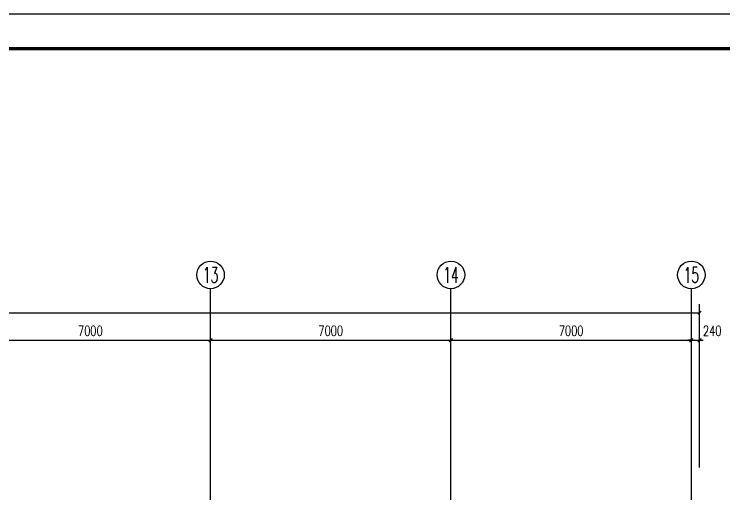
# Model space of a CAD drawing. Extents: x -17471 to 313636, y -71590 to 757901.
# Drawn here: x 90453 to 111144, y 188595 to 202580 of the extents above; entities that cross this region are included whole.
import ezdxf
from ezdxf.enums import TextEntityAlignment as Align

# ---------------------------------------------------------------- set-up
doc = ezdxf.new("R2010")
doc.units = 0
doc.header["$LTSCALE"] = 1000
doc.header["$MEASUREMENT"] = 0
for name, color, linetype in [('AXIS', 3, 'Continuous'), ('AXIS_TEXT', 7, 'Continuous'), ('DOTE', 1, 'Continuous'), ('PUB_TITLE', 4, 'Continuous')]:
    doc.layers.add(name, color=color, linetype=linetype)
doc.styles.add('_TCH_AXIS', font='COMPLEX', dxfattribs={"bigfont": 'GBCBIG'})
doc.styles.add('_TCH_DIM_T3', font='SIMPLEX', dxfattribs={"width": 0.705882, "bigfont": 'GBCBIG'})
doc.styles.add('COMPLEX', font='COMPLEX')
doc.dimstyles.new('_TCH_ARCH&&100', dxfattribs={"dimtxt": 297.5, "dimasz": 100, "dimexe": 250, "dimexo": 300, "dimgap": 126.25, "dimtad": 1, "dimdec": 0, "dimzin": 0, "dimdsep": 46, "dimtxsty": '_TCH_DIM_T3', "dimblk": 'ARCHTICK', "dimcen": 0.09, "dimclrt": 7, "dimazin": 2, "dimtfac": 1, "dimtdec": 0, "dimtix": 1, "dimtmove": 2, "dimatfit": 3, "dimfxl": 0, "dimtolj": 1, "dimtzin": 0, "dimarcsym": 0})

# ---------------------------------------------------------------- blocks, each defined once
blk = doc.blocks.new('_ArchTick')
at = {"color": 0, "linetype": 'ByBlock', "const_width": 0.4}
blk.add_lwpolyline([(-0.5, -0.5), (0.5, 0.5)], dxfattribs=at)
blk = doc.blocks.new('*D2024')
at = {"layer": 'AXIS', "color": 0, "lineweight": -2, "transparency": 16777216}
for p, q in [((89170, 189392), (89170, 193342)), ((96170, 189392), (96170, 193342)), ((89170, 193092), (96170, 193092))]:
    blk.add_line(p, q, dxfattribs=at)
at = {"layer": 'Defpoints', "color": 0, "transparency": 16777216}
for p in [(96170, 193092), (89170, 189092), (96170, 189092)]:
    blk.add_point(p, dxfattribs=at)
at = {"layer": 'AXIS', "color": 0, "lineweight": -2, "transparency": 16777216, "xscale": 100, "yscale": 100, "zscale": 100, "rotation": 180}
blk.add_blockref('_ArchTick', (89170, 193092), dxfattribs=at)
at = {"layer": 'AXIS', "color": 0, "lineweight": -2, "transparency": 16777216, "xscale": 100, "yscale": 100, "zscale": 100}
blk.add_blockref('_ArchTick', (96170, 193092), dxfattribs=at)
at = {"layer": 'AXIS', "color": 7, "transparency": 16777216, "insert": (92670, 193367), "char_height": 297.5, "attachment_point": 5, "style": '_TCH_DIM_T3'}
blk.add_mtext('\\A1;7000', dxfattribs=at)
blk = doc.blocks.new('*D2025')
at = {"layer": 'AXIS', "color": 0, "lineweight": -2, "transparency": 16777216}
for p, q in [((96170, 189392), (96170, 193342)), ((103170, 189392), (103170, 193342)), ((96170, 193092), (103170, 193092))]:
    blk.add_line(p, q, dxfattribs=at)
at = {"layer": 'Defpoints', "color": 0, "transparency": 16777216}
for p in [(103170, 193092), (96170, 189092), (103170, 189092)]:
    blk.add_point(p, dxfattribs=at)
at = {"layer": 'AXIS', "color": 0, "lineweight": -2, "transparency": 16777216, "xscale": 100, "yscale": 100, "zscale": 100, "rotation": 180}
blk.add_blockref('_ArchTick', (96170, 193092), dxfattribs=at)
at = {"layer": 'AXIS', "color": 0, "lineweight": -2, "transparency": 16777216, "xscale": 100, "yscale": 100, "zscale": 100}
blk.add_blockref('_ArchTick', (103170, 193092), dxfattribs=at)
at = {"layer": 'AXIS', "color": 7, "transparency": 16777216, "insert": (99670, 193367), "char_height": 297.5, "attachment_point": 5, "style": '_TCH_DIM_T3'}
blk.add_mtext('\\A1;7000', dxfattribs=at)
blk = doc.blocks.new('*D2026')
at = {"layer": 'AXIS', "color": 0, "lineweight": -2, "transparency": 16777216}
for p, q in [((103170, 189392), (103170, 193342)), ((110170, 189392), (110170, 193342)), ((103170, 193092), (110170, 193092))]:
    blk.add_line(p, q, dxfattribs=at)
at = {"layer": 'Defpoints', "color": 0, "transparency": 16777216}
for p in [(110170, 193092), (103170, 189092), (110170, 189092)]:
    blk.add_point(p, dxfattribs=at)
at = {"layer": 'AXIS', "color": 0, "lineweight": -2, "transparency": 16777216, "xscale": 100, "yscale": 100, "zscale": 100, "rotation": 180}
blk.add_blockref('_ArchTick', (103170, 193092), dxfattribs=at)
at = {"layer": 'AXIS', "color": 0, "lineweight": -2, "transparency": 16777216, "xscale": 100, "yscale": 100, "zscale": 100}
blk.add_blockref('_ArchTick', (110170, 193092), dxfattribs=at)
at = {"layer": 'AXIS', "color": 7, "transparency": 16777216, "insert": (106670, 193367), "char_height": 297.5, "attachment_point": 5, "style": '_TCH_DIM_T3'}
blk.add_mtext('\\A1;7000', dxfattribs=at)
blk = doc.blocks.new('*D2027')
at = {"layer": 'AXIS', "color": 0, "lineweight": -2, "transparency": 16777216}
for p, q in [((110170, 189392), (110170, 193342)), ((110410, 189392), (110410, 193342)), ((110170, 193092), (110070, 193092)), ((110170, 193092), (110410, 193092)), ((110410, 193092), (110510, 193092))]:
    blk.add_line(p, q, dxfattribs=at)
at = {"layer": 'Defpoints', "color": 0, "transparency": 16777216}
for p in [(110410, 193092), (110170, 189092), (110410, 189092)]:
    blk.add_point(p, dxfattribs=at)
at = {"layer": 'AXIS', "color": 0, "lineweight": -2, "transparency": 16777216, "xscale": 100, "yscale": 100, "zscale": 100}
blk.add_blockref('_ArchTick', (110170, 193092), dxfattribs=at)
at = {"layer": 'AXIS', "color": 0, "lineweight": -2, "transparency": 16777216, "xscale": 100, "yscale": 100, "zscale": 100, "rotation": 180}
blk.add_blockref('_ArchTick', (110410, 193092), dxfattribs=at)
at = {"layer": 'AXIS', "color": 7, "transparency": 16777216, "insert": (110780, 193367), "char_height": 297.5, "attachment_point": 5, "style": '_TCH_DIM_T3'}
blk.add_mtext('\\A1;240', dxfattribs=at)
blk = doc.blocks.new('*D2028')
at = {"layer": 'AXIS', "color": 0, "lineweight": -2, "transparency": 16777216}
for p, q in [((11930, 189392), (11930, 194142)), ((110410, 189392), (110410, 194142)), ((11930, 193892), (110410, 193892))]:
    blk.add_line(p, q, dxfattribs=at)
at = {"layer": 'Defpoints', "color": 0, "transparency": 16777216}
for p in [(110410, 193892), (11930, 189092), (110410, 189092)]:
    blk.add_point(p, dxfattribs=at)
at = {"layer": 'AXIS', "color": 0, "lineweight": -2, "transparency": 16777216, "xscale": 100, "yscale": 100, "zscale": 100, "rotation": 180}
blk.add_blockref('_ArchTick', (11930, 193892), dxfattribs=at)
at = {"layer": 'AXIS', "color": 0, "lineweight": -2, "transparency": 16777216, "xscale": 100, "yscale": 100, "zscale": 100}
blk.add_blockref('_ArchTick', (110410, 193892), dxfattribs=at)
at = {"layer": 'AXIS', "color": 7, "transparency": 16777216, "insert": (61170, 194167), "char_height": 297.5, "attachment_point": 5, "style": '_TCH_DIM_T3'}
blk.add_mtext('\\A1;98480', dxfattribs=at)
blk = doc.blocks.new('_AXISO')
blk.add_circle((0, 0), 0.5)
at = {"layer": 'AXIS_TEXT', "style": 'COMPLEX', "width": 1.041667}
blk.add_attdef('A', text='', height=0.56, dxfattribs=at).set_placement((-0.25, -0.28), (0.25, -0.28), align=Align.FIT)

msp = doc.modelspace()

# ---------------------------------------------------------------- linework, layer by layer
at = {"layer": 'AXIS'}
for p, q in [((96170.2, 189092.3), (96170.2, 194592.3)), ((103170.2, 189092.3), (103170.2, 194592.3)), ((110170.2, 189092.3), (110170.2, 194592.3))]:
    msp.add_line(p, q, dxfattribs=at)
at = {"layer": 'DOTE'}
for p, q in [((96170.2, 187692.3), (96170.2, 189092.3)), ((103170.2, 187692.3), (103170.2, 189092.3)), ((110170.2, 162572.3), (110170.2, 189092.3))]:
    msp.add_line(p, q, dxfattribs=at)
at = {"layer": 'PUB_TITLE'}
msp.add_lwpolyline([(0, 143180.2), (126100, 143180.2), (126100, 202580.2), (0, 202580.2)], close=True, dxfattribs=at)
at = {"layer": 'PUB_TITLE', "const_width": 100}
msp.add_lwpolyline([(2500, 144180.2), (125100, 144180.2), (125100, 201580.2), (2500, 201580.2)], close=True, dxfattribs=at)

# ---------------------------------------------------------------- block references
at = {"layer": 'AXIS'}
ref = msp.add_blockref('_AXISO', (96170.2, 194992.3), dxfattribs=dict(at, xscale=800, yscale=800, zscale=800))
ref.add_attrib('A', '13', dxfattribs={"layer": 'AXIS_TEXT', "height": 452.55, "style": '_TCH_AXIS', "width": 0.724138}).set_placement((95943.9, 194766.1), (96396.5, 194766.1), align=Align.FIT)
ref = msp.add_blockref('_AXISO', (103170.2, 194992.3), dxfattribs=dict(at, xscale=800, yscale=800, zscale=800))
ref.add_attrib('A', '14', dxfattribs={"layer": 'AXIS_TEXT', "height": 452.55, "style": '_TCH_AXIS', "width": 0.677419}).set_placement((102943.9, 194766.1), (103396.5, 194766.1), align=Align.FIT)
ref = msp.add_blockref('_AXISO', (110170.2, 194992.3), dxfattribs=dict(at, xscale=800, yscale=800, zscale=800))
ref.add_attrib('A', '15', dxfattribs={"layer": 'AXIS_TEXT', "height": 452.55, "style": '_TCH_AXIS', "width": 0.724138}).set_placement((109943.9, 194766.1), (110396.5, 194766.1), align=Align.FIT)

# ---------------------------------------------------------------- dimensions: what is measured, and where the dimension line sits
for p1, p2, distance, picture, middle in [((11930.2, 189092.3), (110410.2, 189092.3), 4800, '*D2028', (61170.2, 194167.3)), ((89170.2, 189092.3), (96170.2, 189092.3), 4000, '*D2024', (92670.2, 193367.3)), ((96170.2, 189092.3), (103170.2, 189092.3), 4000, '*D2025', (99670.2, 193367.3)), ((103170.2, 189092.3), (110170.2, 189092.3), 4000, '*D2026', (106670.2, 193367.3))]:
    dim = msp.add_aligned_dim(p1=p1, p2=p2, distance=distance, dimstyle='_TCH_ARCH&&100', dxfattribs=at)
    dim.commit()
    dim.dimension.update_dxf_attribs({"geometry": picture, "text_midpoint": middle})
dim = msp.add_linear_dim(base=(110410.2, 193092.3), p1=(110170.2, 189092.3), p2=(110410.2, 189092.3), angle=0, dimstyle='_TCH_ARCH&&100', dxfattribs=at)
dim.commit()
dim.dimension.update_dxf_attribs({"geometry": '*D2027', "text_midpoint": (110780.2, 193367.3), "dimtype": 129})

doc.saveas('drawing.dxf')
